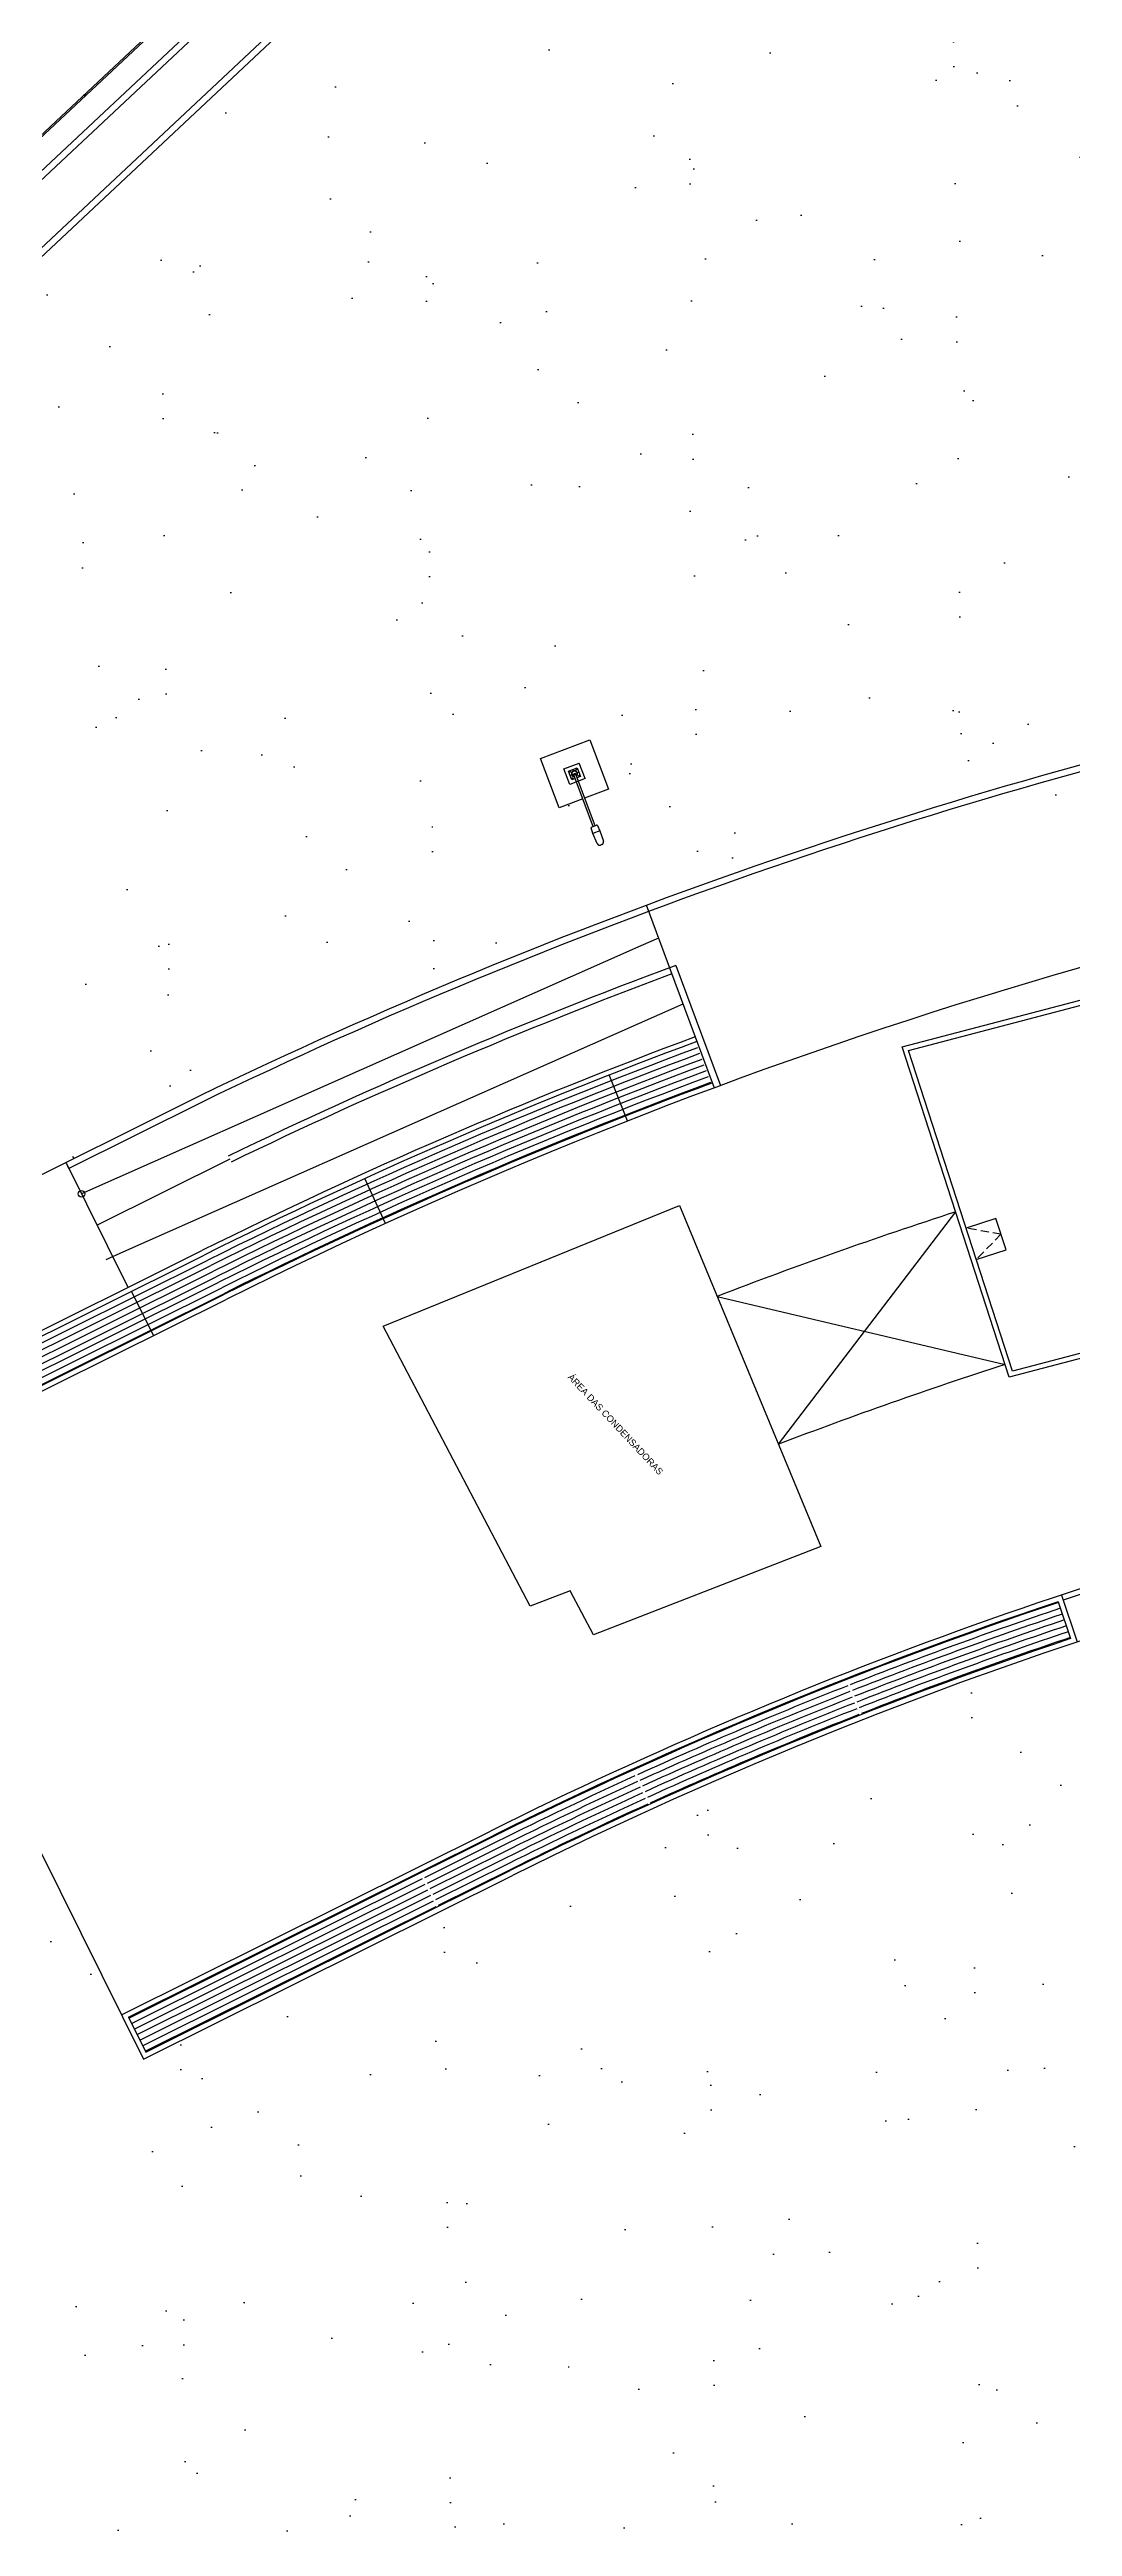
# Model space of a CAD drawing. Header units: metres. Extents: x 399 to 2240, y -1398 to 399.
# Drawn here: x 1898.3 to 1929.3, y -1174.2 to -1099.1 of the extents above; entities that cross this region are included whole.
import ezdxf

# ---------------------------------------------------------------- set-up
doc = ezdxf.new("R2010")
doc.units = ezdxf.units.M
doc.header["$MEASUREMENT"] = 0
doc.linetypes.add('HIDDEN', pattern=[0.375, 0.25, -0.125])
doc.layers.add('ARQUITETURA', color=253, linetype='CONTINUOUS')
doc.styles.add('ENGECAD', font='arial.ttf')
pattern_1 = [(350.623, (1466.5355, -762.2295), (4.08992, 4.08927), [0, -4.56, 0, -5.1, 0, -4.875]), (320.623, (1466.5355, -762.2295), (9.80883, 1.91215), [0, -2.46, 0, -4.11, 0, -1.575]), (280.623, (1464.013, -759.536), (6.39856, -6.807323), [0, -1.5, 0, -5.4, 0, -7.05]), (270.623, (1464.013, -759.536), (8.08648, -4.78256), [0, -0.75, 0, -3.54, 0, -4.05])]

msp = doc.modelspace()

# ---------------------------------------------------------------- hatches: boundary and pattern name
at = {"layer": 'ARQUITETURA'}
h = msp.add_hatch(dxfattribs=at)
h.set_pattern_fill('AR-SAND', color=116, scale=3, angle=-46.87704, style=0)
h.set_pattern_definition(pattern_1)
edge = h.paths.add_edge_path()
edge.add_line((1964.48639, -1113.34952), (1964.4572, -1112.47))
edge.add_line((1964.4572, -1112.47), (1929.85537, -1075.53922))
edge.add_line((1929.85537, -1075.53922), (1850.31385, -1150.0324))
edge.add_line((1850.31385, -1150.0324), (1856.26024, -1156.15026))
edge.add_arc((1978.16772, -1308.60414), 195.20148, 117.4826927, 128.6470587, ccw=False)
edge.add_line((1888.08601, -1135.43109), (1901.08082, -1128.96477))
edge.add_arc((1969.72385, -1271.15263), 157.89, 110.4172778, 115.7695289, ccw=False)
edge.add_arc((1969.72385, -1271.15263), 157.89, 91.9009384, 110.4172778, ccw=False)
h = msp.add_hatch(dxfattribs=at)
h.set_pattern_fill('AR-SAND', color=116, scale=3, angle=-46.87704, style=0)
h.set_pattern_definition(pattern_1)
edge = h.paths.add_edge_path()
edge.add_line((1964.9815, -1115.23628), (1961.4418, -1111.45671))
edge.add_line((1961.4418, -1111.45671), (1956.86357, -1112.2944))
edge.add_line((1956.86357, -1112.2944), (1953.40349, -1113.80485))
edge.add_line((1953.40349, -1113.80485), (1942.38007, -1115.2528))
edge.add_line((1942.38007, -1115.2528), (1915.95024, -1120.22038))
edge.add_line((1915.95024, -1120.22038), (1876.68846, -1141.43983))
edge.add_line((1876.68846, -1141.43983), (1856.60724, -1156.53268))
edge.add_line((1856.60724, -1156.53268), (1857.97366, -1157.99187))
edge.add_line((1857.97366, -1157.99187), (1883.40755, -1140.75054))
edge.add_line((1883.40755, -1140.75054), (1899.66825, -1132.03302))
edge.add_line((1899.66825, -1132.03302), (1916.65512, -1123.72588))
edge.add_line((1916.65512, -1123.72588), (1917.04313, -1124.75555))
edge.add_line((1917.04313, -1124.75555), (1937.18344, -1118.86466))
edge.add_line((1937.18344, -1118.86466), (1937.57678, -1121.12307))
edge.add_line((1937.57678, -1121.12307), (1953.13689, -1118.48642))
edge.add_line((1953.13689, -1118.48642), (1968.47298, -1117.44775))
edge.add_line((1968.47298, -1117.44775), (1953.99205, -1101.30775))
edge.add_line((1953.99205, -1101.30775), (1953.92257, -1103.42794))
edge.add_line((1953.92257, -1103.42794), (1964.85963, -1115.10615))
h = msp.add_hatch(dxfattribs=at)
h.set_pattern_fill('AR-SAND', color=116, scale=3, angle=-46.87704, style=0)
h.set_pattern_definition(pattern_1)
h.paths.add_polyline_path([(1891.75015, -1141.19289), (1888.65958, -1142.83839), (1888.58787, -1142.70664), (1881.6555, -1146.6697), (1877.84914, -1149.01359), (1869.56493, -1154.55731), (1860.87281, -1161.08749), (1867.93987, -1168.63349), (1875.75723, -1161.31228), (1880.30293, -1166.16599), (1872.48561, -1173.48724), (1898.84905, -1201.63721), (1903.51736, -1197.27793), (1907.791, -1193.57384), (1912.18555, -1190.25169), (1918.10271, -1186.32961), (1925.75543, -1182.07497), (1930.98863, -1179.63684), (1936.11326, -1177.58705), (1941.15405, -1175.87617), (1944.01433, -1175.03386), (1940.63112, -1161.34281), (1937.35274, -1148.12943), (1930.37609, -1149.86042), (1929.52982, -1147.31456), (1924.43648, -1149.12381), (1920.72343, -1150.59302), (1915.46002, -1152.90288), (1911.17207, -1154.98465), (1907.91193, -1156.60693), (1902.79234, -1159.15447), (1901.10563, -1159.99379)])

# ---------------------------------------------------------------- linework, layer by layer
for p, q in [((1826.27578, -1168.91413), (1963.40888, -1040.48414)), ((1826.24164, -1168.87768), (1956.62829, -1046.7662)), ((1826.7885, -1169.4615), (1957.15597, -1047.36821)), ((1826.92522, -1169.60747), (1957.14671, -1047.6509)), ((1827.95067, -1170.70221), (1958.17206, -1048.74573)), ((1828.08739, -1170.84818), (1958.45475, -1048.755)), ((1913.14464, -1120.57025), (1914.64186, -1120.00605)), ((1914.64186, -1120.00605), (1915.20606, -1121.50328)), ((1913.70884, -1122.06747), (1913.14464, -1120.57025)), ((1913.85332, -1120.89116), (1914.32121, -1120.71485)), ((1914.49752, -1121.18273), (1914.32121, -1120.71485)), ((1914.02964, -1121.35905), (1913.85332, -1120.89116)), ((1913.99505, -1120.95531), (1914.25706, -1120.85657)), ((1914.09378, -1121.21732), (1913.99505, -1120.95531)), ((1914.0574, -1120.97189), (1914.02933, -1120.98247)), ((1914.49752, -1121.18273), (1914.02964, -1121.35905)), ((1914.04336, -1120.97718), (1914.03807, -1120.96314)), ((1914.04865, -1120.99121), (1914.04336, -1120.97718)), ((1914.04346, -1121.08379), (1914.09028, -1121.06615)), ((1914.04523, -1121.08847), (1914.09205, -1121.07083)), ((1914.19438, -1121.17942), (1914.09378, -1121.21732)), ((1914.11565, -1121.16901), (1914.10161, -1121.1743)), ((1914.11036, -1121.15497), (1914.12094, -1121.18305)), ((1914.12969, -1121.16372), (1914.11565, -1121.16901)), ((1914.12371, -1120.90682), (1914.14129, -1120.95346)), ((1914.12839, -1120.90506), (1914.14597, -1120.95169)), ((1914.20116, -1121.02725), (1914.14501, -1121.04841)), ((1914.74271, -1122.63453), (1914.14501, -1121.04841)), ((1914.21173, -1121.05533), (1914.15559, -1121.07648)), ((1914.17213, -1121.0353), (1914.17681, -1121.03354)), ((1914.17213, -1121.0353), (1914.17389, -1121.03998)), ((1914.17213, -1121.0353), (1914.17857, -1121.03822)), ((1914.17681, -1121.03354), (1914.17389, -1121.03998)), ((1914.17389, -1121.03998), (1914.17857, -1121.03822)), ((1914.17681, -1121.03354), (1914.17857, -1121.03822)), ((1914.79885, -1122.61337), (1914.20116, -1121.02725)), ((1914.22116, -1120.91018), (1914.24923, -1120.8996)), ((1914.2299, -1120.89085), (1914.24048, -1120.91893)), ((1914.3558, -1121.11859), (1914.25052, -1121.15826)), ((1914.25706, -1120.85657), (1914.3558, -1121.11859)), ((1914.25866, -1121.0027), (1914.30548, -1120.98506)), ((1914.26042, -1121.00738), (1914.30724, -1120.98973)), ((1914.32152, -1121.09143), (1914.29345, -1121.10201)), ((1914.30219, -1121.08268), (1914.31277, -1121.11076)), ((1915.20606, -1121.50328), (1914.48318, -1121.77568)), ((1914.42704, -1121.79683), (1913.70884, -1122.06747)), ((1914.73369, -1122.85166), (1914.68426, -1122.67793)), ((1914.69592, -1122.65216), (1914.84564, -1122.59574)), ((1914.94892, -1122.77055), (1914.73369, -1122.85166)), ((1914.86282, -1123.15497), (1914.73369, -1122.85166)), ((1914.87141, -1122.60741), (1914.94892, -1122.77055)), ((1914.94892, -1122.77055), (1915.05207, -1123.08366)), ((1915.0043, -1123.18355), (1914.96464, -1123.1985)), ((1917.09618, -1127.0102), (1916.35661, -1125.02339)), ((1916.72639, -1126.0168), (1916.18969, -1126.25438)), ((1916.18969, -1126.25438), (1899.22445, -1133.76664)), ((1917.06129, -1126.91649), (1917.83876, -1129.00998)), ((1917.24885, -1126.84681), (1918.02625, -1128.94036)), ((1900.50165, -1135.52105), (1917.46747, -1128.01009)), ((1917.83877, -1129.01001), (1918.41314, -1130.55678)), ((1918.02626, -1128.94039), (1918.60063, -1130.48716)), ((1915.77992, -1131.56008), (1915.23147, -1130.16394)), ((1902.79424, -1130.80638), (1889.79943, -1137.27271)), ((1902.88334, -1130.98544), (1898.84135, -1132.99677)), ((1900.63613, -1136.60358), (1898.75225, -1132.81771)), ((1898.84135, -1132.99677), (1898.75225, -1132.81771)), ((1898.95177, -1132.63086), (1898.98599, -1132.7014)), ((1903.71592, -1132.71555), (1899.69665, -1134.71557)), ((1908.43971, -1134.66818), (1907.81881, -1133.30271)), ((1891.68331, -1141.05858), (1902.87434, -1135.48983)), ((1891.89338, -1141.12159), (1902.94117, -1135.62412)), ((1891.97729, -1141.29022), (1903.05641, -1135.77716)), ((1899.96493, -1135.75859), (1900.50165, -1135.52105)), ((1892.06083, -1141.45808), (1903.13994, -1135.94502)), ((1892.14436, -1141.62595), (1903.22347, -1136.11289)), ((1892.22789, -1141.79381), (1903.307, -1136.28075)), ((1892.31142, -1141.96168), (1903.39053, -1136.44862)), ((1892.39495, -1142.12954), (1903.47407, -1136.61648)), ((1892.41839, -1142.53579), (1903.60941, -1136.96705)), ((1892.47848, -1142.29741), (1903.5576, -1136.78435)), ((1892.49035, -1142.32127), (1903.53813, -1136.8238)), ((1901.40292, -1138.06596), (1900.73467, -1136.72304)), ((1891.68331, -1141.05858), (1901.10563, -1159.99379)), ((1928.84556, -1146.13018), (1929.21984, -1147.24925)), ((1928.94658, -1145.92778), (1929.42236, -1147.35033)), ((1900.43738, -1158.65087), (1911.62841, -1153.08212)), ((1900.65191, -1158.72284), (1911.69969, -1153.22537)), ((1911.74365, -1153.23516), (1900.66454, -1158.74822)), ((1911.82718, -1153.40302), (1909.62479, -1154.49895)), ((1911.91072, -1153.57089), (1909.70832, -1154.66682)), ((1911.99425, -1153.73875), (1909.79185, -1154.83468)), ((1909.55317, -1154.53459), (1900.74807, -1158.91608)), ((1901.10563, -1159.99379), (1912.29666, -1154.42505)), ((1901.1776, -1159.77927), (1912.22538, -1154.2818)), ((1912.07778, -1153.90662), (1909.87538, -1155.00255)), ((1912.16131, -1154.07449), (1909.95892, -1155.17041)), ((1912.24484, -1154.24235), (1910.04245, -1155.33828)), ((1909.6367, -1154.70246), (1900.8316, -1159.08395)), ((1909.72023, -1154.87032), (1900.91513, -1159.25181)), ((1909.80376, -1155.03819), (1900.99866, -1159.41968)), ((1909.88729, -1155.20605), (1901.08219, -1159.58754)), ((1909.97082, -1155.37392), (1901.16572, -1159.75541)), ((1900.65191, -1158.72284), (1901.1776, -1159.77927))]:
    msp.add_line(p, q, dxfattribs=at)
at = {"layer": 'ARQUITETURA', "linetype": 'HIDDEN'}
for q in [(1926.05426, -1134.80844), (1926.36226, -1135.75983)]:
    msp.add_line((1927.11208, -1134.99154), q, dxfattribs=at)
at = {"layer": 'ARQUITETURA'}
for points in [[(1927.35913, -1139.32613), (1924.11826, -1129.31527), (1940.46729, -1125.03009), (1943.12531, -1135.18878)], [(1927.45818, -1139.14506), (1924.30987, -1129.42012), (1940.36016, -1125.21323), (1942.94225, -1135.08173)], [(1912.82714, -1146.26952), (1908.37673, -1137.78389), (1917.35967, -1134.12264), (1921.65128, -1144.45577), (1914.74812, -1147.13331), (1914.04695, -1145.79639)]]:
    msp.add_lwpolyline(points, close=True, dxfattribs=at)
msp.add_lwpolyline([(1920.3651, -1141.35895), (1925.74156, -1134.31362, 0.01314142), (1918.50311, -1136.87575), (1927.23419, -1138.94021, 0.01304395)], format="xyb", close=True, dxfattribs=at)
msp.add_lwpolyline([(1926.36226, -1135.75983), (1927.26608, -1135.46723), (1926.95808, -1134.51584), (1926.05426, -1134.80844)], dxfattribs=at)
for centre, radius in [((1899.32218, -1100.46935), 0.025), ((1914.04336, -1120.97718), 0.01), ((1914.11565, -1121.16901), 0.01), ((1914.23519, -1120.90489), 0.01), ((1914.30748, -1121.09672), 0.01), ((1899.22445, -1133.76664), 0.1)]:
    msp.add_circle(centre, radius, dxfattribs=at)
for centre, radius, start, end in [((1971.43727, -1272.99424), 157.89, 102.5298053, 115.769503), ((1971.43727, -1272.99424), 157.69, 102.6025987, 115.769503), ((1971.32536, -1273.04993), 152, 79.3932378, 116.4553111), ((1914.17535, -1121.03676), 0.09, 308.4395044, 269.479465), ((1914.17542, -1121.03695), 0.081, 310.4947041, 266.9925338), ((1914.70297, -1122.67088), 0.02, 110.6479138, 200.6479138), ((1914.85269, -1122.61446), 0.02, 20.6479138, 110.6479138), ((1914.97609, -1123.10869), 0.08, 290.6479138, 18.2351928), ((1914.93643, -1123.12364), 0.08, 203.0606348, 290.6479138), ((1971.43727, -1272.99424), 155.87, 110.3437311, 115.7695289), ((1971.43727, -1272.99424), 155.67, 110.4172778, 115.7695289), ((1971.32536, -1273.04993), 153.65, 110.3715589, 116.4553111), ((1971.32536, -1273.04993), 153.5, 110.3715589, 116.4553111), ((1971.35708, -1273.0351), 153.3125, 110.4041132, 116.4553111), ((1971.35708, -1273.0351), 153.125, 110.40404, 116.4553111), ((1971.35708, -1273.0351), 152.9375, 110.4039666, 116.4553111), ((1971.35708, -1273.0351), 152.75, 110.403893, 116.4553111), ((1971.35708, -1273.0351), 152.5625, 110.4038193, 116.4553111), ((1971.35708, -1273.0351), 152.375, 110.4037453, 116.4553111), ((1971.32536, -1273.04993), 152.16, 110.3715589, 116.4553111), ((1971.36969, -1273.06219), 152.21737, 110.4045643, 116.4550171), ((1971.32536, -1273.04993), 132.5, 79.3932378, 116.4553334), ((1971.32536, -1273.04993), 134, 102.3799693, 116.4553334), ((1971.32536, -1273.04993), 133.84, 105.3843962, 108.4368022), ((1971.32536, -1273.04993), 133.84, 108.5052968, 116.4553111), ((1971.35708, -1273.0351), 133.8125, 108.5168213, 116.4553111), ((1971.35708, -1273.0351), 133.625, 108.5169264, 111.4297716), ((1971.35708, -1273.0351), 133.4375, 108.5170319, 111.4297475), ((1971.35708, -1273.0351), 133.25, 108.5171376, 111.4297233), ((1971.35708, -1273.0351), 133.0625, 108.5172436, 111.4296991), ((1971.35708, -1273.0351), 132.875, 108.51735, 111.4296748), ((1971.32843, -1273.05667), 132.6674, 108.5057391, 116.4551994), ((1971.35708, -1273.0351), 132.6875, 108.51735, 111.4296504), ((1971.35708, -1273.0351), 133.625, 111.464074, 114.4348045), ((1971.35708, -1273.0351), 133.4375, 111.4640981, 114.4347804), ((1971.35708, -1273.0351), 133.25, 111.4641223, 114.4347563), ((1971.35708, -1273.0351), 133.0625, 111.4641465, 114.434732), ((1971.35708, -1273.0351), 132.875, 111.4641708, 114.4347077), ((1971.35708, -1273.0351), 132.6875, 111.4641952, 114.4346834), ((1971.35708, -1273.0351), 133.625, 114.469107, 116.4553111), ((1971.35708, -1273.0351), 133.4375, 114.4691311, 116.4553111), ((1971.35708, -1273.0351), 133.25, 114.4691552, 116.4553111), ((1971.35708, -1273.0351), 133.0625, 114.4691795, 116.4553111), ((1971.35708, -1273.0351), 132.875, 114.4692038, 116.4553111), ((1971.35708, -1273.0351), 132.6875, 114.4692282, 116.4553111)]:
    msp.add_arc(centre, radius, start, end, dxfattribs=at)

# ---------------------------------------------------------------- texts
at = {"layer": 'ARQUITETURA', "style": 'ENGECAD'}
msp.add_text('ÁREA DAS CONDENSADORAS', height=0.2, rotation=313.1278309, dxfattribs=at).set_placement((1913.95668, -1139.33843))

doc.saveas('drawing.dxf')
